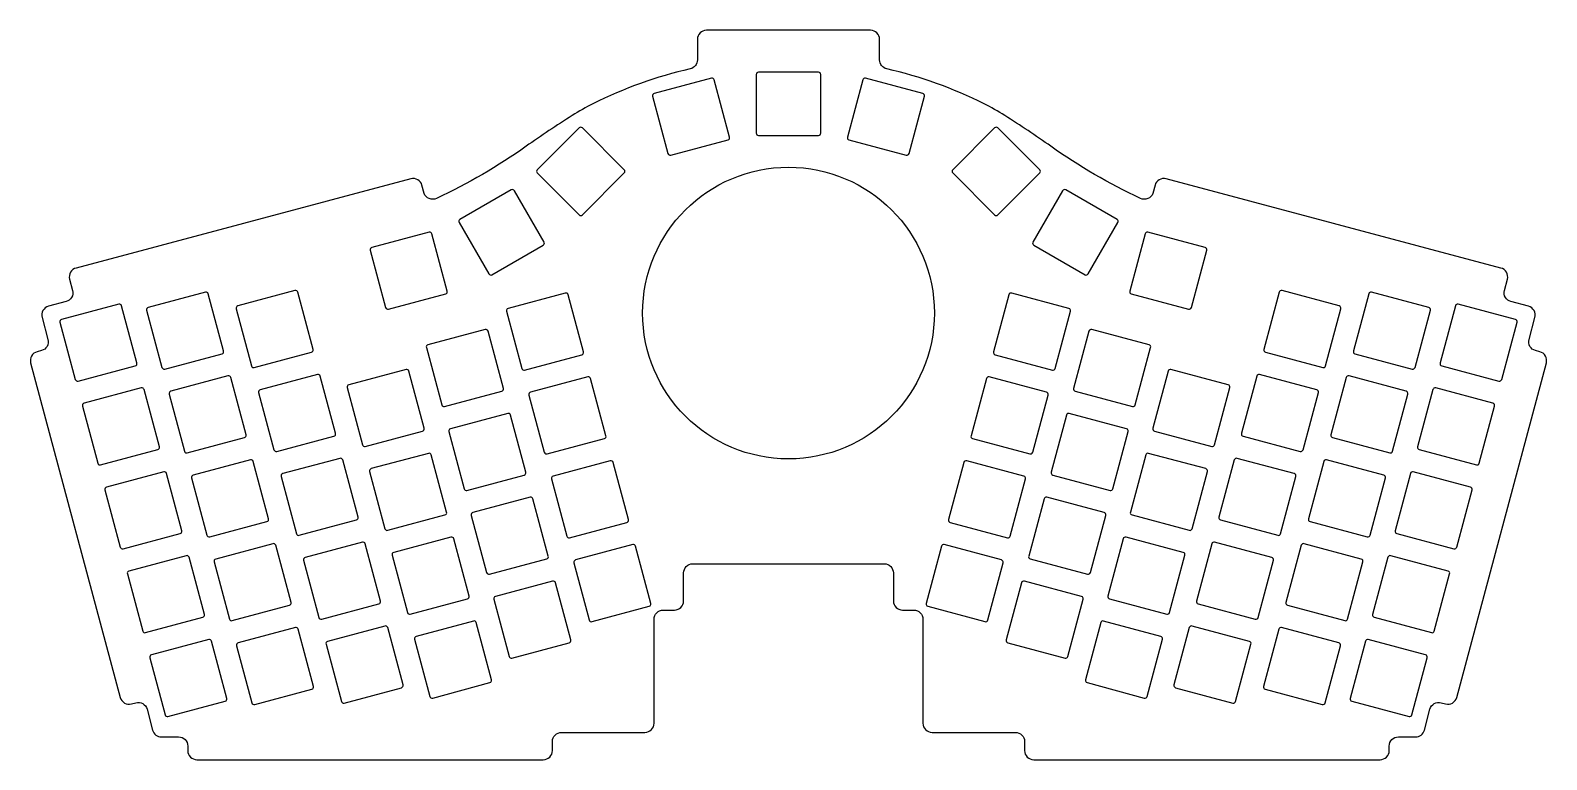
# Model space of a CAD drawing. Header units: millimetres. Extents: x -166 to 166, y -98 to 62.
import ezdxf

# ---------------------------------------------------------------- set-up
doc = ezdxf.new("R2010")
doc.units = ezdxf.units.MM
doc.layers.get('0').update_dxf_attribs({"linetype": 'CONTINUOUS'})

msp = doc.modelspace()

# ---------------------------------------------------------------- linework, layer by layer
for points in [[(-21, -55), (21, -55, -0.414214), (23, -57), (23, -63.16, 0.414214), (25, -65.16), (27.5, -65.16, -0.414214), (29.5, -67.16), (29.5, -90, 0.414214), (31.5, -92), (49.8, -92, -0.414214), (51.8, -94), (51.8, -96, 0.414214), (53.8, -98), (129.8, -98, 0.414214), (131.8, -96), (131.8, -95, -0.414214), (133.8, -93), (137.57, -93, 0.339463), (139.5, -91.52), (140.73, -86.92, -0.414214), (143.18, -85.51), (144.15, -85.77, 0.414214), (146.59, -84.35), (166.26, -10.94, 0.414214), (164.85, -8.49), (163.88, -8.23, -0.414214), (162.47, -5.79), (163.76, -0.97, 0.414636), (162.34, 1.48), (158.48, 2.51, -0.414214), (157.06, 4.96), (157.72, 7.43, 0.414214), (156.3, 9.88), (82.85, 29.44, 0.414214), (80.41, 28.03), (79.94, 26.27, -0.439361), (77.22, 25.15, -0.04519), (57.57, 36.59, 0.010623), (47.46, 43.35, 0.026197), (42.9, 45.93, 0.059256), (21.55, 53.59, -0.349375), (20, 55.54), (20, 60.04, 0.414214), (18, 62.04), (-18, 62.04, 0.414214), (-20, 60.04), (-20, 55.54, -0.349375), (-21.55, 53.59, 0.059256), (-42.9, 45.93, 0.026197), (-47.46, 43.35, 0.010623), (-57.57, 36.59, -0.04519), (-77.22, 25.15, -0.439361), (-79.94, 26.27), (-80.41, 28.03, 0.414214), (-82.85, 29.44), (-156.3, 9.88, 0.414214), (-157.72, 7.43), (-157.06, 4.96, -0.414214), (-158.48, 2.51), (-162.34, 1.48, 0.414636), (-163.76, -0.97), (-162.47, -5.79, -0.414214), (-163.88, -8.23), (-164.85, -8.49, 0.414214), (-166.26, -10.94), (-146.59, -84.35, 0.414214), (-144.15, -85.77), (-143.18, -85.51, -0.414214), (-140.73, -86.92), (-139.5, -91.52, 0.339463), (-137.57, -93), (-133.8, -93, -0.414214), (-131.8, -95), (-131.8, -96, 0.414214), (-129.8, -98), (-53.8, -98, 0.414214), (-51.8, -96), (-51.8, -94, -0.414214), (-49.8, -92), (-31.5, -92, 0.414214), (-29.5, -90), (-29.5, -67.16, -0.414214), (-27.5, -65.16), (-25, -65.16, 0.414214), (-23, -63.16), (-23, -57, -0.414214)], [(-13.27, 38.01, 0.414133), (-12.92, 38.62), (-16.28, 51.18, 0.414133), (-16.89, 51.53), (-29.45, 48.17, 0.414133), (-29.8, 47.56), (-26.44, 35, 0.414133), (-25.83, 34.65)], [(6.5, 38.91), (-6.5, 38.91, -0.414214), (-7, 39.41), (-7, 52.41, -0.414214), (-6.5, 52.91), (6.5, 52.91, -0.414214), (7, 52.41), (7, 39.41, -0.414214)], [(12.92, 38.62, 0.414133), (13.27, 38.01), (25.83, 34.65, 0.414133), (26.44, 35), (29.8, 47.56, 0.414133), (29.45, 48.17), (16.89, 51.53, 0.414133), (16.28, 51.18)], [(-36.03, 30.74, 0.414126), (-36.03, 31.45), (-45.22, 40.64, 0.414126), (-45.93, 40.64), (-55.12, 31.45, 0.414126), (-55.12, 30.74), (-45.93, 21.55, 0.414126), (-45.22, 21.55)], [(36.03, 31.45, 0.414126), (36.03, 30.74), (45.22, 21.55, 0.414126), (45.93, 21.55), (55.12, 30.74, 0.414126), (55.12, 31.45), (45.93, 40.64, 0.414126), (45.22, 40.64)], [(-53.81, 14.9, 0.414212), (-53.63, 15.59), (-60.13, 26.84, 0.414199), (-60.81, 27.03), (-72.07, 20.53, 0.414199), (-72.25, 19.84), (-65.75, 8.59, 0.414203), (-65.07, 8.4)], [(53.63, 15.59, 0.414212), (53.81, 14.9), (65.07, 8.4, 0.414203), (65.75, 8.59), (72.25, 19.84, 0.414199), (72.07, 20.53), (60.81, 27.03, 0.414199), (60.13, 26.84)], [(-75.21, 4.22, 0.414133), (-74.86, 4.83), (-78.22, 17.39, 0.414133), (-78.83, 17.74), (-91.39, 14.38, 0.414133), (-91.74, 13.77), (-88.38, 1.21, 0.414133), (-87.77, 0.86)], [(74.86, 4.83, 0.414133), (75.21, 4.22), (87.77, 0.86, 0.414133), (88.38, 1.21), (91.74, 13.77, 0.414133), (91.39, 14.38), (78.83, 17.74, 0.414133), (78.22, 17.39)], [(-124.28, -8.93, 0.41413), (-123.93, -8.32), (-127.29, 4.24, 0.414126), (-127.9, 4.6), (-140.46, 1.23, 0.414133), (-140.81, 0.62), (-137.45, -11.94, 0.414133), (-136.84, -12.29)], [(-104.65, -8.6, 0.413716), (-104.29, -7.99), (-107.66, 4.57, 0.414433), (-108.27, 4.93), (-120.83, 1.56, 0.413719), (-121.18, 0.95), (-117.82, -11.61, 0.41485), (-117.2, -11.96)], [(-45.33, -9.14, 0.414144), (-44.98, -8.53), (-48.35, 4.03, 0.414133), (-48.96, 4.38), (-61.51, 1.02, 0.414126), (-61.87, 0.41), (-58.5, -12.15, 0.413716), (-57.89, -12.5)], [(44.98, -8.53, 0.414144), (45.33, -9.14), (57.89, -12.5, 0.413716), (58.5, -12.15), (61.87, 0.41, 0.414126), (61.51, 1.02), (48.96, 4.38, 0.414133), (48.35, 4.03)], [(104.29, -7.99, 0.413716), (104.65, -8.6), (117.2, -11.96, 0.41485), (117.82, -11.61), (121.18, 0.95, 0.413719), (120.83, 1.56), (108.27, 4.93, 0.414433), (107.66, 4.57)], [(123.93, -8.32, 0.41413), (124.28, -8.93), (136.84, -12.29, 0.414133), (137.45, -11.94), (140.81, 0.62, 0.414133), (140.46, 1.23), (127.9, 4.6, 0.414126), (127.29, 4.24)], [(-143.3, -11.56, 0.414842), (-142.94, -10.95), (-146.31, 1.61, 0.413716), (-146.92, 1.96), (-159.48, -1.4, 0.414843), (-159.83, -2.01), (-156.47, -14.57, 0.413716), (-155.85, -14.92)], [(142.94, -10.95, 0.414842), (143.3, -11.56), (155.85, -14.92, 0.413716), (156.47, -14.57), (159.83, -2.01, 0.414843), (159.48, -1.4), (146.92, 1.96, 0.413716), (146.31, 1.61)], [(-62.91, -17.14, 0.414838), (-62.56, -16.52), (-65.92, -3.97, 0.413716), (-66.54, -3.61), (-79.09, -6.98, 0.414856), (-79.45, -7.59), (-76.08, -20.15, 0.413722), (-75.47, -20.5)], [(62.56, -16.52, 0.414838), (62.91, -17.14), (75.47, -20.5, 0.413722), (76.08, -20.15), (79.45, -7.59, 0.414856), (79.09, -6.98), (66.54, -3.61, 0.413716), (65.92, -3.97)], [(-80.29, -25.9, 0.414856), (-79.93, -25.29), (-83.3, -12.73, 0.413721), (-83.91, -12.38), (-96.47, -15.74, 0.414842), (-96.82, -16.35), (-93.46, -28.91, 0.413716), (-92.84, -29.27)], [(79.93, -25.29, 0.414856), (80.29, -25.9), (92.84, -29.27, 0.413716), (93.46, -28.91), (96.82, -16.35, 0.414842), (96.47, -15.74), (83.91, -12.38, 0.413721), (83.3, -12.73)], [(-138.37, -29.96, 0.413716), (-138.01, -29.35), (-141.38, -16.79, 0.414133), (-141.99, -16.43), (-154.55, -19.8, 0.414131), (-154.9, -20.41), (-151.54, -32.97, 0.413716), (-150.92, -33.32)], [(-119.35, -27.33, 0.413716), (-119, -26.72), (-122.36, -14.16, 0.41485), (-122.97, -13.8), (-135.53, -17.17, 0.413719), (-135.88, -17.78), (-132.52, -30.34, 0.414844), (-131.91, -30.69)], [(-99.72, -27, 0.414852), (-99.36, -26.38), (-102.73, -13.83, 0.413716), (-103.34, -13.48), (-115.9, -16.84, 0.414845), (-116.25, -17.45), (-112.88, -30.01, 0.413716), (-112.27, -30.36)], [(-40.4, -27.54, 0.413716), (-40.05, -26.93), (-43.41, -14.37, 0.414845), (-44.03, -14.02), (-56.58, -17.38, 0.413716), (-56.94, -17.99), (-53.57, -30.55, 0.414845), (-52.96, -30.91)], [(40.05, -26.93, 0.413716), (40.4, -27.54), (52.96, -30.91, 0.414845), (53.57, -30.55), (56.94, -17.99, 0.413716), (56.58, -17.38), (44.03, -14.02, 0.414845), (43.41, -14.37)], [(99.36, -26.38, 0.414852), (99.72, -27), (112.27, -30.36, 0.413716), (112.88, -30.01), (116.25, -17.45, 0.414845), (115.9, -16.84), (103.34, -13.48, 0.413716), (102.73, -13.83)], [(119, -26.72, 0.413716), (119.35, -27.33), (131.91, -30.69, 0.414844), (132.52, -30.34), (135.88, -17.78, 0.413719), (135.53, -17.17), (122.97, -13.8, 0.41485), (122.36, -14.16)], [(138.01, -29.35, 0.413716), (138.37, -29.96), (150.92, -33.32, 0.413716), (151.54, -32.97), (154.9, -20.41, 0.414131), (154.55, -19.8), (141.99, -16.43, 0.414133), (141.38, -16.79)], [(-57.98, -35.54, 0.414433), (-57.63, -34.93), (-60.99, -22.37, 0.413716), (-61.61, -22.02), (-74.16, -25.38, 0.414856), (-74.52, -25.99), (-71.15, -38.55, 0.413716), (-70.54, -38.9)], [(57.63, -34.93, 0.414433), (57.98, -35.54), (70.54, -38.9, 0.413716), (71.15, -38.55), (74.52, -25.99, 0.414856), (74.16, -25.38), (61.61, -22.02, 0.413716), (60.99, -22.37)], [(-114.42, -45.73, 0.41413), (-114.06, -45.12), (-117.43, -32.56, 0.41413), (-118.04, -32.21), (-130.6, -35.57, 0.414133), (-130.95, -36.18), (-127.59, -48.74, 0.414133), (-126.98, -49.09)], [(-94.78, -45.4, 0.414433), (-94.43, -44.79), (-97.8, -32.23, 0.41443), (-98.41, -31.88), (-110.97, -35.24, 0.414436), (-111.32, -35.85), (-107.95, -48.41, 0.414433), (-107.34, -48.76)], [(-75.36, -44.3, 0.414433), (-75, -43.69), (-78.37, -31.13, 0.414427), (-78.98, -30.78), (-91.54, -34.14, 0.414433), (-91.89, -34.76), (-88.53, -47.31, 0.414433), (-87.91, -47.67)], [(-35.47, -45.94, 0.414133), (-35.12, -45.33), (-38.48, -32.77, 0.414133), (-39.1, -32.42), (-51.65, -35.78, 0.414133), (-52.01, -36.39), (-48.64, -48.95, 0.41413), (-48.03, -49.31)], [(35.12, -45.33, 0.414133), (35.47, -45.94), (48.03, -49.31, 0.41413), (48.64, -48.95), (52.01, -36.39, 0.414133), (51.65, -35.78), (39.1, -32.42, 0.414133), (38.48, -32.77)], [(75, -43.69, 0.414433), (75.36, -44.3), (87.91, -47.67, 0.414433), (88.53, -47.31), (91.89, -34.76, 0.414433), (91.54, -34.14), (78.98, -30.78, 0.414427), (78.37, -31.13)], [(94.43, -44.79, 0.414433), (94.78, -45.4), (107.34, -48.76, 0.414433), (107.95, -48.41), (111.32, -35.85, 0.414436), (110.97, -35.24), (98.41, -31.88, 0.41443), (97.8, -32.23)], [(114.06, -45.12, 0.41413), (114.42, -45.73), (126.98, -49.09, 0.414133), (127.59, -48.74), (130.95, -36.18, 0.414133), (130.6, -35.57), (118.04, -32.21, 0.41413), (117.43, -32.56)], [(-133.44, -48.36, 0.41413), (-133.08, -47.75), (-136.45, -35.19, 0.414133), (-137.06, -34.84), (-149.62, -38.2, 0.414137), (-149.97, -38.81), (-146.6, -51.37, 0.414132), (-145.99, -51.72)], [(133.08, -47.75, 0.41413), (133.44, -48.36), (145.99, -51.72, 0.414132), (146.6, -51.37), (149.97, -38.81, 0.414137), (149.62, -38.2), (137.06, -34.84, 0.414133), (136.45, -35.19)], [(-53.05, -53.94, 0.414856), (-52.7, -53.33), (-56.06, -40.77, 0.413716), (-56.68, -40.42), (-69.23, -43.78, 0.41485), (-69.59, -44.39), (-66.22, -56.95, 0.413719), (-65.61, -57.3)], [(52.7, -53.33, 0.414856), (53.05, -53.94), (65.61, -57.3, 0.413719), (66.22, -56.95), (69.59, -44.39, 0.41485), (69.23, -43.78), (56.68, -40.42, 0.413716), (56.06, -40.77)], [(-70.43, -62.7, 0.414849), (-70.07, -62.09), (-73.44, -49.53, 0.413716), (-74.05, -49.18), (-86.61, -52.54, 0.414847), (-86.96, -53.16), (-83.6, -65.71, 0.413719), (-82.98, -66.07)], [(70.07, -62.09, 0.414849), (70.43, -62.7), (82.98, -66.07, 0.413719), (83.6, -65.71), (86.96, -53.16, 0.414847), (86.61, -52.54), (74.05, -49.18, 0.413716), (73.44, -49.53)], [(-128.5, -66.76, 0.413716), (-128.15, -66.15), (-131.52, -53.59, 0.414133), (-132.13, -53.24), (-144.69, -56.6, 0.414133), (-145.04, -57.21), (-141.67, -69.77, 0.414852), (-141.06, -70.13)], [(-109.49, -64.13, 0.414433), (-109.13, -63.52), (-112.5, -50.96, 0.414433), (-113.11, -50.61), (-125.67, -53.97, 0.413719), (-126.02, -54.58), (-122.66, -67.14, 0.414436), (-122.04, -67.49)], [(-89.85, -63.8, 0.414852), (-89.5, -63.19), (-92.87, -50.63, 0.413716), (-93.48, -50.28), (-106.03, -53.64, 0.41485), (-106.39, -54.25), (-103.02, -66.81, 0.413719), (-102.41, -67.16)], [(-30.54, -64.34, 0.413722), (-30.19, -63.73), (-33.55, -51.17, 0.414852), (-34.17, -50.82), (-46.72, -54.18, 0.413716), (-47.08, -54.8), (-43.71, -67.35, 0.414856), (-43.1, -67.71)], [(30.19, -63.73, 0.413722), (30.54, -64.34), (43.1, -67.71, 0.414856), (43.71, -67.35), (47.08, -54.8, 0.413716), (46.72, -54.18), (34.17, -50.82, 0.414852), (33.55, -51.17)], [(89.5, -63.19, 0.414852), (89.85, -63.8), (102.41, -67.16, 0.413719), (103.02, -66.81), (106.39, -54.25, 0.41485), (106.03, -53.64), (93.48, -50.28, 0.413716), (92.87, -50.63)], [(109.13, -63.52, 0.414433), (109.49, -64.13), (122.04, -67.49, 0.414436), (122.66, -67.14), (126.02, -54.58, 0.413719), (125.67, -53.97), (113.11, -50.61, 0.414433), (112.5, -50.96)], [(128.15, -66.15, 0.413716), (128.5, -66.76), (141.06, -70.13, 0.414852), (141.67, -69.77), (145.04, -57.21, 0.414133), (144.69, -56.6), (132.13, -53.24, 0.414133), (131.52, -53.59)], [(-48.12, -72.34, 0.413716), (-47.77, -71.73), (-51.13, -59.17, 0.41413), (-51.74, -58.82), (-64.3, -62.18, 0.414133), (-64.66, -62.79), (-61.29, -75.35, 0.413719), (-60.68, -75.7)], [(47.77, -71.73, 0.413716), (48.12, -72.34), (60.68, -75.7, 0.413719), (61.29, -75.35), (64.66, -62.79, 0.414133), (64.3, -62.18), (51.74, -58.82, 0.41413), (51.13, -59.17)], [(-104.56, -82.53, 0.414847), (-104.2, -81.92), (-107.57, -69.36, 0.413716), (-108.18, -69.01), (-120.74, -72.37, 0.41485), (-121.09, -72.99), (-117.73, -85.54, 0.413716), (-117.11, -85.9)], [(-84.92, -82.2, 0.413716), (-84.57, -81.59), (-87.93, -69.03, 0.414847), (-88.55, -68.68), (-101.1, -72.04, 0.413719), (-101.46, -72.65), (-98.09, -85.21, 0.414436), (-97.48, -85.57)], [(-65.5, -81.1, 0.413716), (-65.14, -80.49), (-68.51, -67.93, 0.414852), (-69.12, -67.58), (-81.68, -70.95, 0.414436), (-82.03, -71.56), (-78.67, -84.12, 0.414431), (-78.05, -84.47)], [(65.14, -80.49, 0.413716), (65.5, -81.1), (78.05, -84.47, 0.414431), (78.67, -84.12), (82.03, -71.56, 0.414436), (81.68, -70.95), (69.12, -67.58, 0.414852), (68.51, -67.93)], [(84.57, -81.59, 0.413716), (84.92, -82.2), (97.48, -85.57, 0.414436), (98.09, -85.21), (101.46, -72.65, 0.413719), (101.1, -72.04), (88.55, -68.68, 0.414847), (87.93, -69.03)], [(104.2, -81.92, 0.414847), (104.56, -82.53), (117.11, -85.9, 0.413716), (117.73, -85.54), (121.09, -72.99, 0.41485), (120.74, -72.37), (108.18, -69.01, 0.413716), (107.57, -69.36)], [(-123.57, -85.16, 0.41413), (-123.22, -84.55), (-126.59, -71.99, 0.41413), (-127.2, -71.64), (-139.75, -75, 0.414133), (-140.11, -75.62), (-136.74, -88.17, 0.414133), (-136.13, -88.53)], [(123.22, -84.55, 0.41413), (123.57, -85.16), (136.13, -88.53, 0.414133), (136.74, -88.17), (140.11, -75.62, 0.414133), (139.75, -75), (127.2, -71.64, 0.41413), (126.59, -71.99)]]:
    msp.add_lwpolyline(points, format="xyb", close=True)
msp.add_circle((0, 0), 32)

doc.saveas('drawing.dxf')
